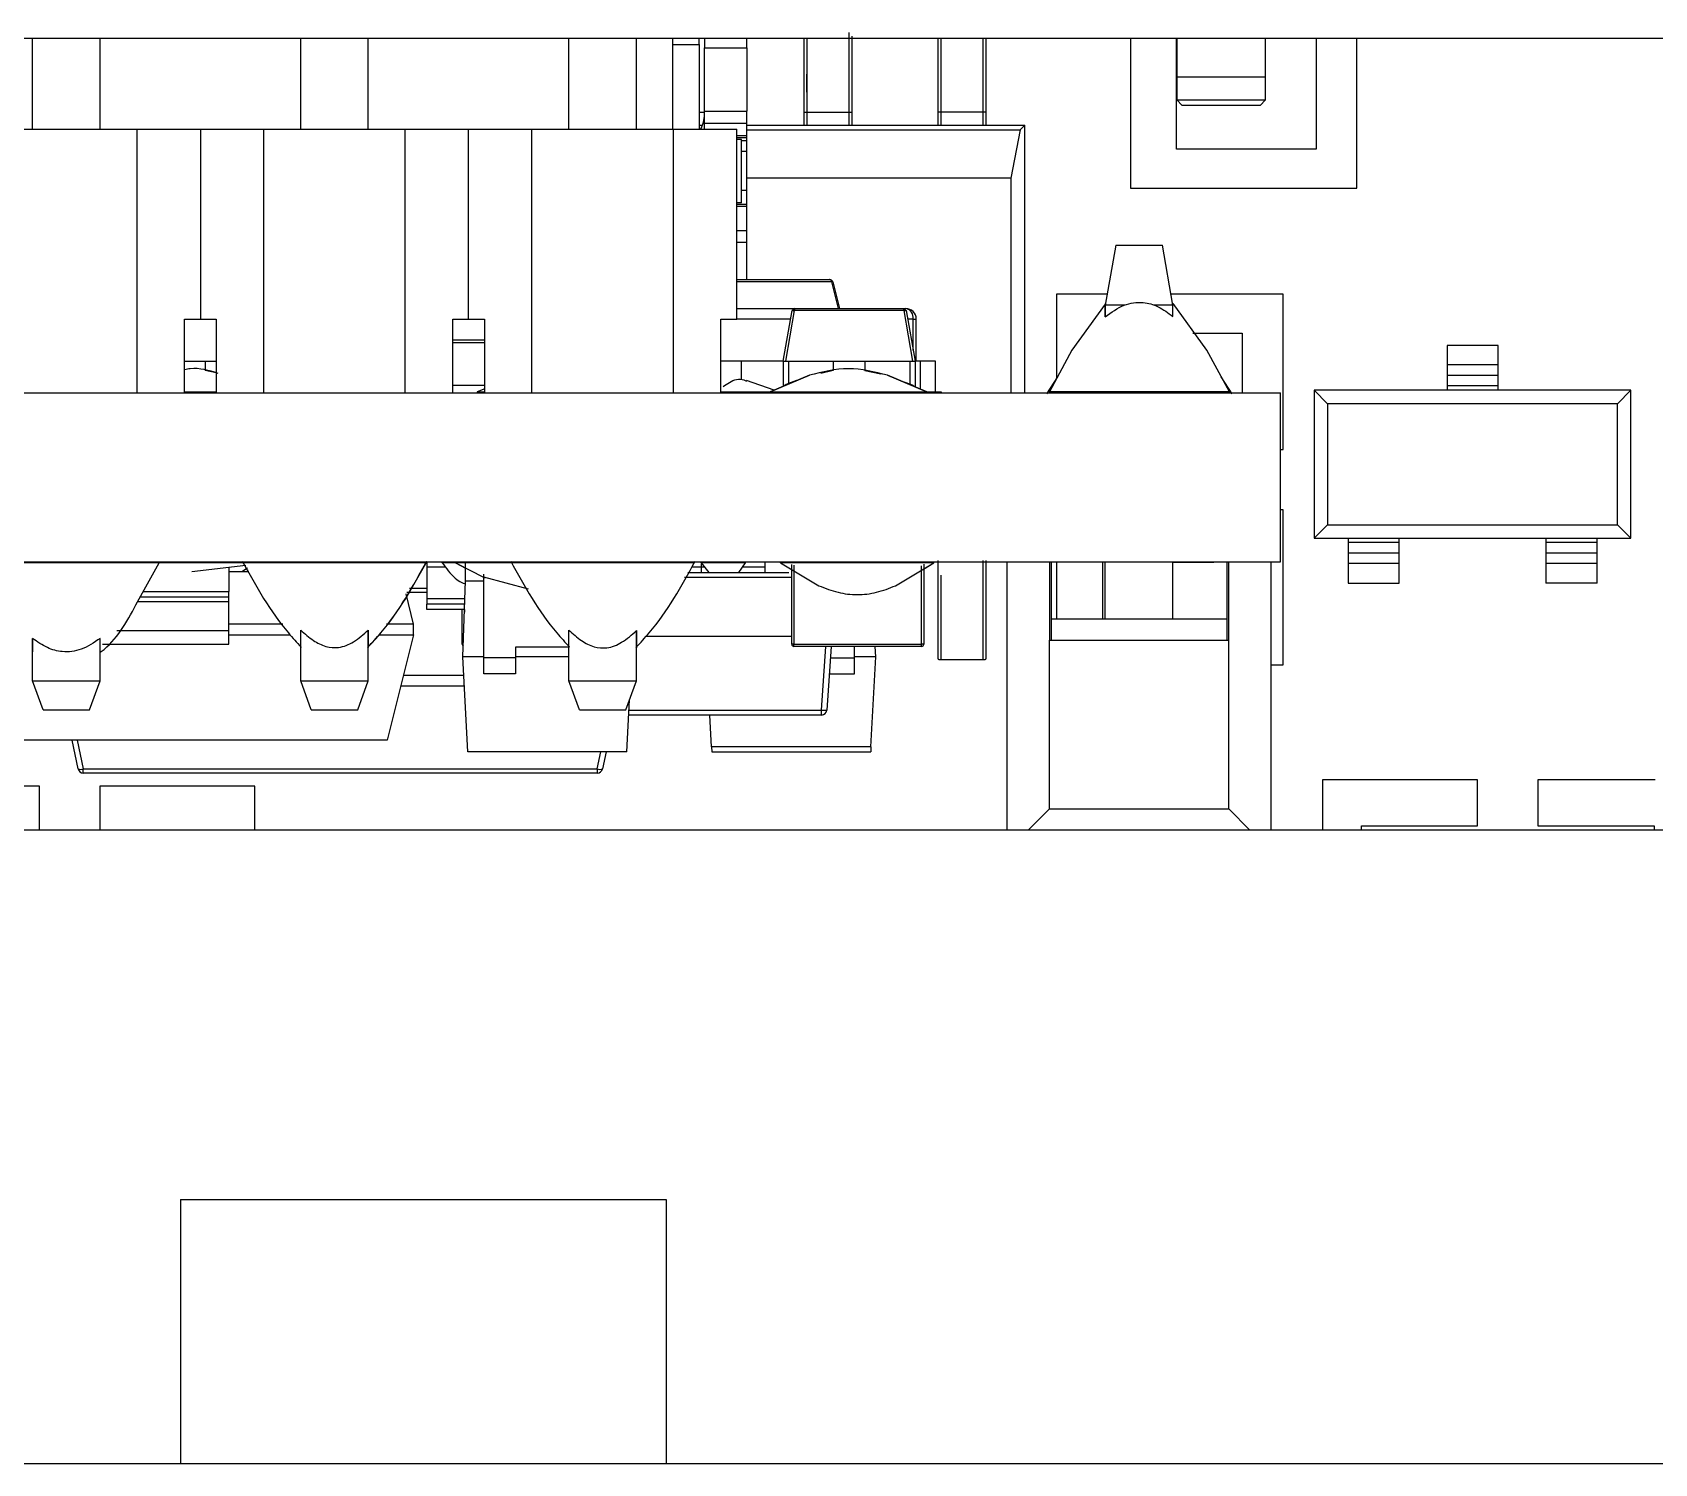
# Model space of a CAD drawing. Header units: millimetres. Extents: x 53 to 380, y 29 to 265.
# Drawn here: x 296.43 to 304.11, y 241.56 to 248.34 of the extents above; entities that cross this region are included whole.
import ezdxf

# ---------------------------------------------------------------- set-up
doc = ezdxf.new("R2010")
doc.units = ezdxf.units.MM

msp = doc.modelspace()

# ---------------------------------------------------------------- linework, layer by layer
at = {"color": 7, "linetype": 'Continuous', "lineweight": 25}
for p, q in [((262.2803, 248.3116), (334.2803, 248.3116)), ((296.4303, 247.8816), (296.4303, 248.3116)), ((296.7503, 247.8816), (296.7503, 248.3116)), ((297.7003, 247.8816), (297.7003, 248.3116)), ((298.0203, 247.8816), (298.0203, 248.3116)), ((298.9703, 247.8816), (298.9703, 248.3116)), ((299.2903, 247.8816), (299.2903, 248.3116)), ((299.4625, 247.8816), (299.4625, 248.3116)), ((299.4625, 248.2816), (299.5875, 248.2816)), ((299.5875, 248.2816), (299.5875, 248.3116)), ((299.5875, 248.2816), (299.5875, 247.8816)), ((299.6125, 248.3116), (299.6125, 248.2666)), ((299.6125, 248.2666), (299.8125, 248.2666)), ((299.6125, 247.9658), (299.6125, 248.2666)), ((299.8125, 248.2666), (299.8125, 248.3116)), ((299.8125, 248.2666), (299.8125, 247.9658)), ((301.6292, 248.3116), (301.6292, 247.6014)), ((301.848, 247.7861), (301.848, 248.3116)), ((301.8505, 248.1272), (301.8505, 248.3116)), ((302.267, 248.3116), (302.267, 248.1272)), ((302.5081, 248.3116), (302.5081, 247.7861)), ((302.702, 247.6014), (302.702, 248.3116)), ((302.2683, 248.1272), (301.8492, 248.1272)), ((301.8492, 248.1272), (301.8492, 248.0192)), ((302.2683, 248.0192), (302.2683, 248.1272)), ((299.6125, 247.9658), (299.8125, 247.9658)), ((299.6125, 247.9095), (299.6125, 247.9658)), ((299.8125, 247.9095), (299.8125, 247.9658)), ((300.0844, 247.9613), (300.0969, 247.9613)), ((300.0844, 247.8995), (300.0844, 247.9613)), ((300.0969, 247.9613), (300.2969, 247.9613)), ((300.0969, 247.9613), (300.0969, 247.8995)), ((300.2969, 247.8995), (300.2969, 247.9613)), ((300.2969, 247.9613), (300.3094, 247.9613)), ((300.3094, 247.9613), (300.3094, 247.8995)), ((300.7319, 247.9613), (300.7194, 247.9613)), ((300.7194, 247.8995), (300.7194, 247.9613)), ((300.9319, 247.9613), (300.7319, 247.9613)), ((300.7319, 247.9613), (300.7319, 247.8995)), ((300.9444, 247.9613), (300.9319, 247.9613)), ((300.9319, 247.8995), (300.9319, 247.9613)), ((300.9444, 247.9613), (300.9444, 247.8995)), ((301.8492, 248.0192), (302.2683, 248.0192)), ((301.8492, 248.0192), (301.8746, 247.9938)), ((302.2429, 247.9938), (301.8746, 247.9938)), ((302.2683, 248.0192), (302.2429, 247.9938)), ((296.2553, 247.8816), (296.9253, 247.8816)), ((296.9253, 246.6316), (296.9253, 247.8816)), ((296.9253, 247.8816), (297.2253, 247.8816)), ((297.2253, 247.8816), (297.2253, 246.9816)), ((297.2253, 247.8816), (297.5253, 247.8816)), ((297.5253, 246.6316), (297.5253, 247.8816)), ((297.5253, 247.8816), (298.1953, 247.8816)), ((298.1953, 246.6316), (298.1953, 247.8816)), ((298.1953, 247.8816), (298.4953, 247.8816)), ((298.4953, 246.9816), (298.4953, 247.8816)), ((298.4953, 247.8816), (298.7953, 247.8816)), ((298.7953, 246.6316), (298.7953, 247.8816)), ((298.7953, 247.8816), (299.4653, 247.8816)), ((299.4653, 246.6316), (299.4653, 247.8816)), ((299.4653, 247.8816), (299.7653, 247.8816)), ((299.5875, 247.8995), (299.6032, 247.8995)), ((299.6125, 247.9095), (299.8125, 247.9095)), ((299.6125, 247.8816), (299.6125, 247.9095)), ((299.7653, 246.9816), (299.7653, 247.8816)), ((299.8125, 247.8503), (299.8125, 247.9095)), ((299.8125, 247.8995), (300.0969, 247.8995)), ((300.0969, 247.8995), (300.2969, 247.8995)), ((300.2969, 247.8995), (300.7319, 247.8995)), ((300.7319, 247.8995), (300.9319, 247.8995)), ((300.9319, 247.8995), (301.1294, 247.8995)), ((301.1294, 247.8995), (301.1074, 247.8775)), ((301.1294, 246.6316), (301.1294, 247.8995)), ((299.7653, 247.8416), (299.8125, 247.8416)), ((299.7875, 247.8316), (299.7653, 247.8316)), ((299.7875, 247.5316), (299.7875, 247.8316)), ((299.7875, 247.8266), (299.8125, 247.8266)), ((299.8125, 247.8775), (301.1074, 247.8775)), ((299.8125, 247.8416), (299.8125, 247.8503)), ((299.8125, 247.8266), (299.8125, 247.8416)), ((299.8125, 247.7766), (299.8125, 247.8266)), ((301.1074, 247.8775), (301.0633, 247.6495)), ((299.8125, 247.5916), (299.8125, 247.7766)), ((302.5081, 247.7861), (301.848, 247.7861)), ((301.0633, 247.6495), (299.8125, 247.6495)), ((299.8125, 247.5266), (299.8125, 247.5916)), ((301.0633, 247.6495), (301.0633, 246.6316)), ((301.6292, 247.6014), (302.702, 247.6014)), ((299.7875, 247.5316), (299.7653, 247.5316)), ((299.7653, 247.5266), (299.8125, 247.5266)), ((299.8125, 247.5167), (299.8125, 247.5266)), ((299.8125, 247.4011), (299.8125, 247.5167)), ((299.8125, 247.346), (299.8125, 247.4011)), ((299.8125, 247.169), (299.8125, 247.346)), ((301.5603, 247.3316), (301.5103, 247.048)), ((301.5603, 247.3316), (301.7803, 247.3316)), ((301.8303, 247.048), (301.7803, 247.3316)), ((299.7653, 247.169), (300.205, 247.169)), ((300.2195, 247.1576), (300.251, 247.0316)), ((301.2796, 247.0989), (301.2796, 246.7008)), ((301.5193, 247.0989), (301.2796, 247.0989)), ((301.509, 247.0525), (301.3517, 246.8351)), ((301.5103, 246.992), (301.5103, 247.048)), ((301.6021, 247.048), (301.5103, 247.048)), ((301.8303, 247.048), (301.7408, 247.048)), ((302.3524, 247.0989), (301.8213, 247.0989)), ((301.8303, 246.9939), (301.8303, 247.048)), ((301.9911, 246.8351), (301.8321, 247.055)), ((302.3524, 246.3643), (302.3524, 247.0989)), ((297.1503, 246.9816), (297.2253, 246.9816)), ((297.1503, 246.6316), (297.1503, 246.9816)), ((297.2253, 246.9816), (297.3003, 246.9816)), ((297.3003, 246.9816), (297.3003, 246.6316)), ((298.4203, 246.9816), (298.4953, 246.9816)), ((298.4203, 246.6316), (298.4203, 246.9816)), ((298.4953, 246.9816), (298.5703, 246.9816)), ((298.5703, 246.9816), (298.5703, 246.6316)), ((299.6903, 246.9816), (299.7653, 246.9816)), ((299.6903, 246.6316), (299.6903, 246.9816)), ((299.7653, 247.0316), (300.0411, 247.0316)), ((299.9847, 246.7816), (300.027, 247.0218)), ((300.0375, 247.0218), (299.9952, 246.7816)), ((300.0411, 247.0316), (300.027, 247.0218)), ((300.027, 247.0218), (300.0375, 247.0218)), ((300.0411, 247.0316), (300.0375, 247.0218)), ((300.5572, 247.0218), (300.0375, 247.0218)), ((300.0411, 247.0316), (300.5533, 247.0316)), ((300.5533, 247.0316), (300.5649, 247.0316)), ((300.5533, 247.0316), (300.5673, 247.0218)), ((300.5533, 247.0316), (300.5572, 247.0218)), ((300.5995, 246.7816), (300.5572, 247.0218)), ((300.5572, 247.0218), (300.5673, 247.0218)), ((300.5673, 247.0218), (300.6097, 246.7816)), ((300.6149, 246.7816), (300.6149, 246.9816)), ((301.9251, 246.9143), (302.1585, 246.9143)), ((302.1585, 246.9143), (302.1585, 246.6316)), ((298.5703, 246.8816), (298.4203, 246.8816)), ((298.5703, 246.869), (298.4203, 246.869)), ((301.3517, 246.8351), (301.2452, 246.6367)), ((302.0977, 246.6367), (301.9911, 246.8351)), ((303.3705, 246.8572), (303.1288, 246.8572)), ((303.1288, 246.8572), (303.1288, 246.7649)), ((303.3705, 246.7649), (303.3705, 246.8572)), ((297.1503, 246.7816), (297.2472, 246.7816)), ((297.2472, 246.7816), (297.2472, 246.7382)), ((297.2472, 246.7816), (297.3003, 246.7816)), ((297.3003, 246.7276), (297.2472, 246.7382)), ((299.7871, 246.7816), (299.6903, 246.7816)), ((299.9847, 246.7816), (299.7871, 246.7816)), ((299.9847, 246.7816), (299.9847, 246.6642)), ((299.9847, 246.7816), (300.0097, 246.7816)), ((300.0097, 246.7816), (300.2222, 246.7816)), ((300.2222, 246.7379), (300.1624, 246.7245)), ((300.2222, 246.7816), (300.2222, 246.7379)), ((300.2222, 246.7816), (300.3722, 246.7816)), ((300.3722, 246.7816), (300.3722, 246.7371)), ((300.3722, 246.7816), (300.5847, 246.7816)), ((300.4476, 246.7208), (300.3722, 246.7371)), ((300.5847, 246.7816), (300.6097, 246.7816)), ((300.6357, 246.7816), (300.6097, 246.7816)), ((300.6097, 246.7816), (300.6097, 246.6614)), ((300.7064, 246.7816), (300.6357, 246.7816)), ((300.7064, 246.6365), (300.7064, 246.7816)), ((303.3705, 246.7649), (303.1288, 246.7649)), ((303.1288, 246.7649), (303.1288, 246.7149)), ((303.3705, 246.7149), (303.3705, 246.7649)), ((298.4203, 246.669), (298.5703, 246.669)), ((298.5716, 246.6519), (298.5351, 246.6367)), ((299.9427, 246.6449), (299.8116, 246.6909)), ((299.9235, 246.6366), (300.1087, 246.7155)), ((300.1087, 246.7155), (299.9235, 246.6367)), ((300.0477, 246.6903), (300.0097, 246.676)), ((300.6645, 246.6367), (300.4793, 246.7155)), ((300.4793, 246.7155), (300.6645, 246.6366)), ((300.5847, 246.6733), (300.5401, 246.6896)), ((301.2837, 246.7085), (301.2317, 246.6279)), ((302.1112, 246.6279), (302.0592, 246.7085)), ((303.3705, 246.7149), (303.1288, 246.7149)), ((303.1288, 246.7149), (303.1288, 246.6649)), ((303.1288, 246.6649), (303.1288, 246.6444)), ((303.3705, 246.6649), (303.1288, 246.6649)), ((303.3705, 246.6649), (303.3705, 246.7149)), ((303.3705, 246.6444), (303.3705, 246.6649)), ((293.4347, 246.6316), (302.3403, 246.6316)), ((296.2553, 246.6316), (296.9253, 246.6316)), ((296.9253, 246.6316), (297.1503, 246.6316)), ((297.3003, 246.6316), (297.5253, 246.6316)), ((297.5253, 246.6316), (298.1953, 246.6316)), ((298.1953, 246.6316), (298.4203, 246.6316)), ((298.5351, 246.6365), (298.5703, 246.6365)), ((298.5351, 246.6365), (298.5351, 246.6316)), ((298.5703, 246.6316), (298.7953, 246.6316)), ((298.7953, 246.6316), (299.4653, 246.6316)), ((299.4653, 246.6316), (299.6903, 246.6316)), ((299.7836, 246.6365), (299.7836, 246.6316)), ((299.9235, 246.6365), (299.9235, 246.6316)), ((300.6645, 246.6366), (300.7329, 246.6365)), ((300.6645, 246.6365), (300.6645, 246.6316)), ((300.7329, 246.6365), (300.7329, 246.6316)), ((301.2452, 246.6365), (301.2452, 246.6316)), ((302.0977, 246.6365), (302.0977, 246.6316)), ((302.3403, 245.8316), (302.3403, 246.6316)), ((302.5631, 246.5809), (302.4996, 246.6444)), ((302.4996, 246.6444), (302.4996, 245.9444)), ((303.1288, 246.6444), (302.4996, 246.6444)), ((303.9361, 246.5809), (302.5631, 246.5809)), ((302.5631, 246.5809), (302.5631, 246.0079)), ((303.3705, 246.6444), (303.1288, 246.6444)), ((303.9996, 246.6444), (303.3705, 246.6444)), ((303.9361, 246.5809), (303.9996, 246.6444)), ((303.9361, 246.0079), (303.9361, 246.5809)), ((303.9996, 245.9444), (303.9996, 246.6444)), ((302.3403, 246.3643), (302.3524, 246.3643)), ((302.3524, 246.0788), (302.3403, 246.0788)), ((302.3524, 245.3441), (302.3524, 246.0788)), ((302.5631, 246.0079), (302.4996, 245.9444)), ((302.5631, 246.0079), (303.9361, 246.0079)), ((303.9361, 246.0079), (303.9996, 245.9444)), ((302.4996, 245.9444), (302.6606, 245.9444)), ((302.6606, 245.9444), (302.9024, 245.9444)), ((302.6606, 245.9444), (302.6606, 245.9238)), ((302.9024, 245.9238), (302.6606, 245.9238)), ((302.6606, 245.9238), (302.6606, 245.8738)), ((302.9024, 245.9444), (303.5969, 245.9444)), ((302.9024, 245.9238), (302.9024, 245.9444)), ((302.9024, 245.8738), (302.9024, 245.9238)), ((303.5969, 245.9444), (303.8386, 245.9444)), ((303.5969, 245.9444), (303.5969, 245.9238)), ((303.8386, 245.9238), (303.5969, 245.9238)), ((303.5969, 245.9238), (303.5969, 245.8738)), ((303.8386, 245.9444), (303.9996, 245.9444)), ((303.8386, 245.9238), (303.8386, 245.9444)), ((303.8386, 245.8738), (303.8386, 245.9238)), ((293.4347, 245.8316), (302.3403, 245.8316)), ((296.9199, 245.6281), (297.0298, 245.8265)), ((297.0298, 245.8267), (297.0298, 245.8316)), ((297.43, 245.8267), (297.0298, 245.8266)), ((297.1838, 245.7869), (297.4407, 245.8164)), ((297.3597, 245.8071), (297.3597, 245.6921)), ((298.2972, 245.8316), (298.2972, 245.8066)), ((298.2972, 245.8066), (298.2972, 245.6566)), ((298.3701, 245.8267), (298.3701, 245.8316)), ((298.4356, 245.8266), (298.3701, 245.8267)), ((298.4332, 245.8267), (298.4332, 245.8316)), ((298.6989, 245.8266), (298.4332, 245.8267)), ((298.4332, 245.8266), (298.5664, 245.7597)), ((298.4332, 245.8266), (298.4805, 245.8013)), ((298.4332, 245.8265), (298.4705, 245.8078)), ((298.4805, 245.7416), (298.4805, 245.8316)), ((299.5972, 245.8066), (299.5499, 245.8066)), ((299.5972, 245.8267), (299.5972, 245.8316)), ((299.5972, 245.8266), (299.6327, 245.7816)), ((299.5972, 245.823), (299.5972, 245.8066)), ((299.5972, 245.8066), (299.5972, 245.7816)), ((299.7747, 245.7816), (299.8062, 245.8266)), ((299.8062, 245.8267), (299.8062, 245.8316)), ((299.8972, 245.8316), (299.8972, 245.8066)), ((299.8972, 245.8066), (299.8972, 245.7816)), ((299.9724, 245.8267), (299.9724, 245.8316)), ((299.9724, 245.8265), (300.154, 245.7189)), ((300.0253, 245.4416), (300.0253, 245.8191)), ((300.5172, 245.7189), (300.6989, 245.8265)), ((300.6485, 245.7967), (300.6989, 245.8265)), ((300.6503, 245.8216), (300.6503, 245.4416)), ((300.6989, 245.8267), (300.6989, 245.8316)), ((301.0453, 244.5616), (301.0453, 245.8316)), ((301.2453, 245.8316), (301.2453, 245.4616)), ((301.2553, 245.4616), (301.2553, 245.8316)), ((301.2796, 245.8316), (301.2796, 245.5616)), ((301.4984, 245.5616), (301.4984, 245.8316)), ((301.5103, 245.5616), (301.5103, 245.8316)), ((301.8303, 245.5616), (301.8303, 245.8316)), ((301.8303, 245.8298), (302.0242, 245.8298)), ((302.0242, 245.8298), (302.0242, 245.8316)), ((302.0853, 245.8316), (302.0853, 245.4616)), ((302.0953, 245.4616), (302.0953, 245.8316)), ((302.2953, 244.5616), (302.2953, 245.8316)), ((302.9024, 245.8738), (302.6606, 245.8738)), ((302.6606, 245.8738), (302.6606, 245.8238)), ((302.9024, 245.8238), (302.6606, 245.8238)), ((302.6606, 245.8238), (302.6606, 245.7315)), ((302.9024, 245.8238), (302.9024, 245.8738)), ((302.9024, 245.7315), (302.9024, 245.8238)), ((303.8386, 245.8738), (303.5969, 245.8738)), ((303.5969, 245.8738), (303.5969, 245.8238)), ((303.8386, 245.8238), (303.5969, 245.8238)), ((303.5969, 245.8238), (303.5969, 245.7315)), ((303.8386, 245.8238), (303.8386, 245.8738)), ((303.8386, 245.7315), (303.8386, 245.8238)), ((297.3597, 245.7869), (297.4544, 245.7869)), ((297.4206, 245.7869), (297.4484, 245.8036)), ((298.4679, 245.3816), (298.4805, 245.7416)), ((298.4805, 245.7416), (298.5679, 245.7416)), ((298.5679, 245.7561), (298.5679, 245.773)), ((298.5679, 245.7587), (298.5679, 245.7627)), ((298.7784, 245.7028), (298.5679, 245.7587)), ((298.5679, 245.3771), (298.5679, 245.7561)), ((299.5339, 245.7816), (300.011, 245.7816)), ((302.6606, 245.7315), (302.9024, 245.7315)), ((303.8386, 245.7315), (303.5969, 245.7315)), ((296.9554, 245.6921), (297.3597, 245.6921)), ((297.3597, 245.6669), (297.3597, 245.6921)), ((297.3597, 245.6438), (297.3597, 245.6669)), ((298.2347, 245.5369), (298.1989, 245.6802)), ((298.2158, 245.7066), (298.2972, 245.7066)), ((298.2972, 245.6566), (298.2972, 245.6316)), ((297.3597, 245.5063), (297.3597, 245.6438)), ((298.4766, 245.6316), (298.2972, 245.6316)), ((298.2972, 245.6066), (298.2972, 245.6316)), ((298.4757, 245.6066), (298.2972, 245.6066)), ((298.4653, 245.4416), (298.4653, 245.6066)), ((297.6149, 245.5369), (297.3597, 245.5369)), ((297.3597, 245.4419), (297.3597, 245.5063)), ((297.7003, 245.269), (297.7003, 245.5088)), ((298.0203, 245.269), (298.0203, 245.5088)), ((298.2347, 245.5369), (298.1068, 245.5369)), ((298.2347, 245.4869), (298.2347, 245.5369)), ((298.9703, 245.269), (298.9703, 245.5084)), ((299.2903, 245.269), (299.2903, 245.5062)), ((301.2553, 245.5616), (302.0853, 245.5616)), ((296.4303, 245.269), (296.4303, 245.4693)), ((296.7503, 245.269), (296.7503, 245.4693)), ((296.7619, 245.4419), (297.3597, 245.4419)), ((297.3597, 245.4869), (297.6503, 245.4869)), ((298.0715, 245.4869), (298.2347, 245.4869)), ((298.2347, 245.4869), (298.1097, 244.9869)), ((298.9703, 245.4271), (298.7179, 245.4271)), ((298.7179, 245.4271), (298.7179, 245.3771)), ((300.0253, 245.4778), (299.3333, 245.4778)), ((300.0353, 245.4416), (300.0253, 245.4416)), ((300.0353, 245.4416), (300.6403, 245.4416)), ((300.0353, 245.4316), (300.0353, 245.4416)), ((300.6403, 245.4316), (300.0353, 245.4316)), ((300.2121, 245.4316), (300.191, 245.1299)), ((300.3229, 245.3771), (300.3229, 245.4316)), ((300.4229, 245.3816), (300.4211, 245.4316)), ((300.6503, 245.4416), (300.6403, 245.4416)), ((300.6403, 245.4316), (300.6403, 245.4416)), ((301.2453, 245.4616), (301.2553, 245.4616)), ((301.2453, 244.6616), (301.2453, 245.4616)), ((301.2553, 245.4616), (302.0853, 245.4616)), ((302.0853, 245.4616), (302.0953, 245.4616)), ((302.0953, 244.6616), (302.0953, 245.4616)), ((298.4915, 244.9316), (298.4679, 245.3816)), ((298.5679, 245.3816), (298.4679, 245.3816)), ((298.7179, 245.3771), (298.5679, 245.3771)), ((298.5679, 245.3016), (298.5679, 245.3771)), ((298.9703, 245.3816), (298.7179, 245.3816)), ((298.7179, 245.3771), (298.7179, 245.3016)), ((300.4229, 245.3816), (300.3229, 245.3816)), ((300.3229, 245.3016), (300.3229, 245.3771)), ((300.4006, 244.9566), (300.4229, 245.3816)), ((300.7319, 245.3695), (300.9319, 245.3695)), ((300.7319, 245.3695), (300.7319, 245.3673)), ((296.4803, 245.1316), (296.4303, 245.269)), ((296.4303, 245.269), (296.7503, 245.269)), ((296.7003, 245.1316), (296.7503, 245.269)), ((297.7003, 245.269), (298.0203, 245.269)), ((297.7503, 245.1316), (297.7003, 245.269)), ((297.9703, 245.1316), (298.0203, 245.269)), ((298.4725, 245.2941), (298.1865, 245.2941)), ((298.7179, 245.3016), (298.5679, 245.3016)), ((298.9703, 245.269), (299.2903, 245.269)), ((299.0203, 245.1316), (298.9703, 245.269)), ((299.2403, 245.1316), (299.2903, 245.269)), ((300.203, 245.3016), (300.3229, 245.3016)), ((302.2953, 245.3441), (302.3524, 245.3441)), ((298.174, 245.2441), (298.4751, 245.2441)), ((296.4803, 245.1316), (296.7003, 245.1316)), ((297.7503, 245.1316), (297.9703, 245.1316)), ((299.0203, 245.1316), (299.2403, 245.1316)), ((299.2443, 244.9316), (299.2572, 245.178)), ((300.166, 245.1066), (300.166, 245.1299)), ((300.166, 245.1066), (299.2535, 245.1066)), ((299.6452, 244.9566), (299.6373, 245.1066)), ((298.1097, 244.9869), (295.1097, 244.9869)), ((296.646, 244.8514), (296.6172, 244.9869)), ((299.2443, 244.9316), (298.4915, 244.9316)), ((299.1461, 244.9316), (299.129, 244.8514)), ((300.4006, 244.9566), (299.6452, 244.9566)), ((299.6452, 244.9566), (299.6465, 244.9316)), ((299.6465, 244.9316), (300.3993, 244.9316)), ((300.4006, 244.9566), (300.3993, 244.9316)), ((296.6704, 244.8514), (299.1046, 244.8514)), ((296.6704, 244.8316), (296.6704, 244.8514)), ((299.1046, 244.8316), (296.6704, 244.8316)), ((299.1046, 244.8514), (299.1046, 244.8316)), ((296.4629, 244.7702), (295.7282, 244.7702)), ((296.4629, 244.5616), (296.4629, 244.7702)), ((296.7484, 244.7702), (296.7484, 244.5616)), ((297.483, 244.7702), (296.7484, 244.7702)), ((297.483, 244.5616), (297.483, 244.7702)), ((302.5386, 244.8002), (302.5386, 244.5616)), ((303.2732, 244.8002), (302.5386, 244.8002)), ((303.2732, 244.5814), (303.2732, 244.8002)), ((304.1136, 244.8002), (303.5587, 244.8002)), ((303.5587, 244.8002), (303.5587, 244.5814)), ((301.1453, 244.5616), (301.2453, 244.6616)), ((301.2453, 244.6616), (302.0953, 244.6616)), ((302.0953, 244.6616), (302.1953, 244.5616)), ((302.7232, 244.5814), (303.2732, 244.5814)), ((302.7232, 244.5616), (302.7232, 244.5814)), ((303.5587, 244.5814), (304.1087, 244.5814)), ((304.1087, 244.5814), (304.1087, 244.5616)), ((306.9803, 244.5616), (289.5803, 244.5616)), ((297.1303, 242.8116), (297.1303, 241.5616)), ((297.1303, 242.8116), (299.4303, 242.8116)), ((299.4303, 242.8116), (299.4303, 241.5616)), ((285.5303, 241.5616), (311.0303, 241.5616))]:
    msp.add_line(p, q, dxfattribs=at)
at = {"color": 8, "linetype": 'Continuous', "lineweight": 25}
for p, q in [((299.5875, 247.9613), (299.6125, 247.9613)), ((299.7653, 247.8503), (299.8125, 247.8503)), ((299.7875, 247.7766), (299.8125, 247.7766)), ((299.7875, 247.5916), (299.8125, 247.5916)), ((299.7653, 247.5167), (299.8125, 247.5167)), ((299.7653, 247.4011), (299.8125, 247.4011)), ((299.7653, 247.346), (299.8125, 247.346)), ((300.2152, 247.1576), (299.7653, 247.1576)), ((300.2467, 247.0316), (300.2152, 247.1576)), ((300.02, 246.9816), (299.7653, 246.9816)), ((300.6003, 246.9816), (300.5744, 246.9816)), ((300.6003, 246.8349), (300.6003, 246.9816)), ((300.6003, 246.9816), (300.6149, 246.9816)), ((299.7871, 246.6942), (299.7871, 246.7816)), ((300.0097, 246.7816), (300.0097, 246.676)), ((300.5847, 246.7816), (300.5847, 246.6733)), ((300.6357, 246.6489), (300.6357, 246.7816)), ((298.3873, 245.8066), (298.2972, 245.8066)), ((299.6101, 245.8066), (299.5972, 245.8066)), ((299.8972, 245.8066), (299.7933, 245.8066)), ((300.0353, 245.8166), (300.0353, 245.4416)), ((300.6403, 245.4416), (300.6403, 245.8137)), ((297.4497, 245.7869), (297.4497, 245.7943)), ((298.5737, 245.7561), (298.5679, 245.7561)), ((300.0253, 245.7583), (299.5179, 245.7583)), ((296.9414, 245.6669), (297.3597, 245.6669)), ((298.2972, 245.6868), (298.2031, 245.6868)), ((298.4775, 245.6566), (298.2972, 245.6566)), ((296.9286, 245.6438), (297.3597, 245.6438)), ((298.4753, 245.6066), (298.4753, 245.5943)), ((296.8291, 245.5063), (297.3597, 245.5063)), ((298.47, 245.4416), (298.4653, 245.4416)), ((300.166, 245.1299), (300.1871, 245.4316)), ((300.2083, 245.3771), (300.3229, 245.3771)), ((300.9319, 245.3673), (300.9319, 245.3695)), ((299.2547, 245.1299), (300.166, 245.1299)), ((296.6416, 244.9869), (296.6704, 244.8514)), ((299.1046, 244.8514), (299.1216, 244.9316))]:
    msp.add_line(p, q, dxfattribs=at)
at = {"color": 7, "linetype": 'Continuous', "lineweight": 25}
for centre, radius, start, end in [((299.4625, 247.9516), 0.15, 331.07916, 0), ((300.2031, 247.157), 0.0121, 2.92983, 81.39972), ((300.205, 247.154), 0.015, 14.03624, 90), ((300.2174, 247.151), 0.00694, 72.12128, 107.87872), ((300.5649, 246.9816), 0.05, 0, 90), ((300.5561, 246.9879), 0.0446, 351.9504, 78.57947), ((298.4753, 245.4416), 0.01, 180, 235.79143), ((300.0353, 245.4416), 0.01, 180, 270), ((300.6403, 245.4416), 0.01, 270, 0), ((300.1785, 245.2199), 0.0909, 262.11829, 277.88171), ((300.166, 245.1316), 0.025, 270, 356), ((296.6582, 244.8823), 0.0333, 248.43526, 291.56474), ((296.6704, 244.8566), 0.025, 192, 270), ((299.1168, 244.8823), 0.0333, 248.43518, 291.56482), ((299.1046, 244.8566), 0.025, 270, 348)]:
    msp.add_arc(centre, radius, start, end, dxfattribs=at)
for points, knots in [([(300.0844, 247.9613), (300.0844, 247.9968), (300.0844, 248.05), (300.0844, 248.0948), (300.0844, 248.123), (300.0844, 248.1496), (300.0844, 248.1703), (300.0844, 248.2199), (300.0844, 248.2827), (300.0844, 248.3116)], [0, 0, 0, 0, 0.14663, 0.219508, 0.293497, 0.589776, 0.737932, 0.879081, 1, 1, 1, 1]), ([(300.0969, 248.3116), (300.0969, 248.2923), (300.0969, 248.2622), (300.0969, 248.2283), (300.0969, 248.2137), (300.0969, 248.1967), (300.0969, 248.1774), (300.0969, 248.1511), (300.0969, 248.1284), (300.0969, 248.1045), (300.0969, 248.0854), (300.0969, 248.0597), (300.0969, 248.0179), (300.0969, 247.9847), (300.0969, 247.9613)], [0, 0, 0, 0, 0.086748, 0.135393, 0.15115, 0.16632, 0.266797, 0.502224, 0.699209, 0.762284, 0.811399, 0.853935, 0.89746, 1, 1, 1, 1]), ([(300.2969, 247.9613), (300.2969, 247.9847), (300.2969, 248.0179), (300.2969, 248.0597), (300.2969, 248.0855), (300.2969, 248.1278), (300.2969, 248.1463), (300.2969, 248.1775), (300.2969, 248.1967), (300.2969, 248.2137), (300.2969, 248.2282), (300.2969, 248.2641), (300.2969, 248.3031), (300.2969, 248.3318), (300.2969, 248.3391)], [0, 0, 0, 0, 0.098551, 0.140383, 0.181264, 0.228468, 0.477991, 0.70426, 0.800828, 0.815408, 0.830551, 0.877305, 0.968714, 1, 1, 1, 1]), ([(300.3094, 248.3218), (300.3094, 248.289), (300.3094, 248.2223), (300.3094, 248.1702), (300.3094, 248.1497), (300.3094, 248.123), (300.3094, 248.0948), (300.3094, 248.05), (300.3094, 247.9968), (300.3094, 247.9613)], [0, 0, 0, 0, 0.134176, 0.273196, 0.419117, 0.710929, 0.783802, 0.855581, 1, 1, 1, 1]), ([(300.7194, 247.9613), (300.7194, 247.9968), (300.7194, 248.0499), (300.7194, 248.0948), (300.7194, 248.123), (300.7194, 248.1496), (300.7194, 248.1703), (300.7194, 248.2199), (300.7194, 248.2827), (300.7194, 248.3116)], [0, 0, 0, 0, 0.146618, 0.219469, 0.293509, 0.589792, 0.737934, 0.879081, 1, 1, 1, 1]), ([(300.7319, 248.3116), (300.7319, 248.2923), (300.7319, 248.2622), (300.7319, 248.2283), (300.7319, 248.2137), (300.7319, 248.1967), (300.7319, 248.1774), (300.7319, 248.1511), (300.7319, 248.1284), (300.7319, 248.1045), (300.7319, 248.0854), (300.7319, 248.0597), (300.7319, 248.0179), (300.7319, 247.9847), (300.7319, 247.9613)], [0, 0, 0, 0, 0.086745, 0.135391, 0.15115, 0.16632, 0.266797, 0.502224, 0.699209, 0.762284, 0.811399, 0.853935, 0.89746, 1, 1, 1, 1]), ([(300.9319, 247.9613), (300.9319, 247.9847), (300.9319, 248.0179), (300.9319, 248.0597), (300.9319, 248.0855), (300.9319, 248.1278), (300.9319, 248.1463), (300.9319, 248.1775), (300.9319, 248.1967), (300.9319, 248.2137), (300.9319, 248.2283), (300.9319, 248.2622), (300.9319, 248.2923), (300.9319, 248.3116)], [0, 0, 0, 0, 0.102585, 0.146129, 0.188684, 0.23782, 0.497556, 0.733086, 0.833607, 0.848784, 0.86455, 0.913217, 1, 1, 1, 1]), ([(300.9444, 248.3116), (300.9444, 248.2827), (300.9444, 248.2199), (300.9444, 248.1703), (300.9444, 248.1496), (300.9444, 248.123), (300.9444, 248.0948), (300.9444, 248.0499), (300.9444, 247.9968), (300.9444, 247.9613)], [0, 0, 0, 0, 0.120919, 0.262066, 0.410208, 0.706491, 0.780531, 0.853382, 1, 1, 1, 1]), ([(300.0969, 248.0559), (300.0969, 248.0628), (300.0969, 248.0728), (300.0969, 248.0973), (300.0969, 248.1176), (300.0969, 248.1356), (300.0969, 248.1418)], [0, 0, 0, 0, 0.4804014, 0.6966365, 0.89676, 1, 1, 1, 1]), ([(301.5103, 246.992), (301.5388, 247.0132), (301.5917, 247.0527), (301.6845, 247.0668), (301.7654, 247.0423), (301.8077, 247.0108), (301.8303, 246.9939)], [0, 0, 0, 0, 0.298009, 0.554379, 0.761801, 1, 1, 1, 1]), ([(301.5103, 247.0515), (301.5103, 247.0526), (301.5103, 247.0576), (301.5103, 247.0357), (301.5103, 247.0072), (301.5103, 246.992)], [0, 0, 0, 0, 0.11013, 0.527819, 1, 1, 1, 1]), ([(301.8303, 246.9939), (301.8303, 247.0145), (301.8303, 247.0494), (301.8303, 247.0525), (301.8303, 247.0537)], [0, 0, 0, 0, 0.591455, 1, 1, 1, 1]), ([(297.3091, 246.7245), (297.265, 246.7378), (297.2121, 246.7538), (297.1592, 246.7436), (297.1503, 246.7419)], [0, 0, 0, 0, 0.832823, 1, 1, 1, 1]), ([(300.4793, 246.7155), (300.4175, 246.7309), (300.294, 246.7617), (300.1705, 246.7309), (300.1087, 246.7155)], [0, 0, 0, 0, 0.5, 1, 1, 1, 1]), ([(299.6999, 246.6616), (299.7098, 246.6687), (299.74, 246.6901), (299.7814, 246.704), (299.8067, 246.6892), (299.8107, 246.6869)], [0, 0, 0, 0, 0.291703, 0.887862, 1, 1, 1, 1]), ([(300.0097, 246.676), (300.0062, 246.6745), (299.9991, 246.6714), (299.9909, 246.6676), (299.9857, 246.665), (299.985, 246.6645), (299.9847, 246.6642)], [0, 0, 0, 0, 0.279716, 0.559209, 0.779191, 1, 1, 1, 1]), ([(300.6097, 246.6614), (300.6092, 246.6618), (300.6081, 246.6625), (300.6011, 246.6659), (300.593, 246.6696), (300.5875, 246.6721), (300.5847, 246.6733)], [0, 0, 0, 0, 0.278967, 0.558696, 0.779166, 1, 1, 1, 1]), ([(297.1503, 246.6366), (297.1741, 246.6366), (297.2241, 246.6367), (297.2741, 246.6366), (297.3003, 246.6366)], [0, 0, 0, 0, 0.475625, 1, 1, 1, 1]), ([(299.6903, 246.6366), (299.7036, 246.6366), (299.7347, 246.6366), (299.7658, 246.6365), (299.7836, 246.6365)], [0, 0, 0, 0, 0.427021, 1, 1, 1, 1]), ([(299.7836, 246.6365), (299.8291, 246.6366), (299.8757, 246.6367), (299.9223, 246.6366), (299.9235, 246.6366)], [0, 0, 0, 0, 0.975752, 1, 1, 1, 1]), ([(299.9235, 246.6365), (300.0618, 246.6366), (300.3088, 246.6367), (300.5558, 246.6366), (300.6645, 246.6365)], [0, 0, 0, 0, 0.56, 1, 1, 1, 1]), ([(302.0977, 246.6365), (301.9386, 246.6366), (301.6544, 246.6367), (301.3702, 246.6366), (301.2452, 246.6365)], [0, 0, 0, 0, 0.56, 1, 1, 1, 1]), ([(297.0298, 245.8267), (296.8657, 245.8266), (296.5727, 245.8265), (296.2797, 245.8266), (296.1508, 245.8267)], [0, 0, 0, 0, 0.56, 1, 1, 1, 1]), ([(297.4234, 245.8353), (297.489, 245.7163), (297.5692, 245.5709), (297.6818, 245.4501), (297.7024, 245.428)], [0, 0, 0, 0, 0.817598, 1, 1, 1, 1]), ([(298.2921, 245.8265), (298.2856, 245.8265), (298.2726, 245.8265), (298.1728, 245.8265), (298.03, 245.8265), (297.8603, 245.8265), (297.6906, 245.8265), (297.5479, 245.8265), (297.448, 245.8265), (297.435, 245.8265), (297.4285, 245.8265)], [0, 0, 0, 0, 0.125, 0.25, 0.375, 0.5, 0.625, 0.75, 0.875, 1, 1, 1, 1]), ([(298.0183, 245.428), (298.0388, 245.4501), (298.1514, 245.5709), (298.2316, 245.7163), (298.2973, 245.8353)], [0, 0, 0, 0, 0.182402, 1, 1, 1, 1]), ([(298.0183, 245.4269), (298.0392, 245.4493), (298.1522, 245.5704), (298.2327, 245.7164), (298.2984, 245.8353)], [0, 0, 0, 0, 0.185019, 1, 1, 1, 1]), ([(298.3701, 245.8266), (298.389, 245.8013), (298.4155, 245.7661), (298.4549, 245.7361), (298.471, 245.731), (298.4753, 245.7297)], [0, 0, 0, 0, 0.651658, 0.907917, 1, 1, 1, 1]), ([(298.6945, 245.8353), (298.7601, 245.7163), (298.8401, 245.5713), (298.9523, 245.4509), (298.9724, 245.4292)], [0, 0, 0, 0, 0.820222, 1, 1, 1, 1]), ([(299.5632, 245.8265), (299.5567, 245.8265), (299.5437, 245.8265), (299.4439, 245.8265), (299.3012, 245.8265), (299.1314, 245.8265), (298.9617, 245.8265), (298.819, 245.8265), (298.7191, 245.8265), (298.7061, 245.8265), (298.6997, 245.8265)], [0, 0, 0, 0, 0.1249999, 0.2500001, 0.375, 0.5, 0.625, 0.7499999, 0.8750001, 1, 1, 1, 1]), ([(299.2883, 245.4269), (299.3092, 245.4493), (299.4222, 245.5704), (299.5027, 245.7164), (299.5684, 245.8353)], [0, 0, 0, 0, 0.185019, 1, 1, 1, 1]), ([(299.8062, 245.8267), (299.7672, 245.8266), (299.6975, 245.8265), (299.6278, 245.8266), (299.5972, 245.8267)], [0, 0, 0, 0, 0.56, 1, 1, 1, 1]), ([(300.6989, 245.8267), (300.5633, 245.8266), (300.3211, 245.8265), (300.0789, 245.8266), (299.9724, 245.8267)], [0, 0, 0, 0, 0.56, 1, 1, 1, 1]), ([(300.7194, 245.3712), (300.7194, 245.4444), (300.7194, 245.5524), (300.7194, 245.6298), (300.7194, 245.6488), (300.7194, 245.6761), (300.7194, 245.7042), (300.7194, 245.7491), (300.7194, 245.8022), (300.7194, 245.8377)], [0, 0, 0, 0, 0.251939, 0.37205, 0.498111, 0.750235, 0.81324, 0.875235, 1, 1, 1, 1]), ([(300.9319, 245.3695), (300.9319, 245.407), (300.9319, 245.466), (300.9319, 245.5349), (300.9319, 245.5708), (300.9319, 245.5853), (300.9319, 245.6023), (300.9319, 245.6217), (300.9319, 245.6479), (300.9319, 245.6706), (300.9319, 245.6945), (300.9319, 245.7136), (300.9319, 245.7393), (300.9319, 245.7811), (300.9319, 245.8144), (300.9319, 245.8377)], [0, 0, 0, 0, 0.142157, 0.223071, 0.264455, 0.277862, 0.290766, 0.376244, 0.576528, 0.744109, 0.797768, 0.83955, 0.875739, 0.912764, 1, 1, 1, 1]), ([(300.9444, 245.8377), (300.9444, 245.8022), (300.9444, 245.7491), (300.9444, 245.7042), (300.9444, 245.6761), (300.9444, 245.6488), (300.9444, 245.6298), (300.9444, 245.5524), (300.9444, 245.4444), (300.9444, 245.3712)], [0, 0, 0, 0, 0.124765, 0.18676, 0.249765, 0.501889, 0.62795, 0.748061, 1, 1, 1, 1]), ([(300.7319, 245.7694), (300.7319, 245.7689), (300.7319, 245.7587), (300.7319, 245.7394), (300.7319, 245.7135), (300.7319, 245.6712), (300.7319, 245.6527), (300.7319, 245.6215), (300.7319, 245.6023), (300.7319, 245.5853), (300.7319, 245.5708), (300.7319, 245.5349), (300.7319, 245.466), (300.7319, 245.407), (300.7319, 245.3695)], [0, 0, 0, 0, 0.0017043, 0.0422159, 0.0818115, 0.1275275, 0.3691898, 0.5883316, 0.6818578, 0.6959771, 0.7106457, 0.7559262, 0.8444589, 1, 1, 1, 1]), ([(300.154, 245.7189), (300.1839, 245.7071), (300.2422, 245.6841), (300.3356, 245.6734), (300.429, 245.6841), (300.4874, 245.7071), (300.5172, 245.7189)], [0, 0, 0, 0, 0.256104, 0.500001, 0.743898, 1, 1, 1, 1]), ([(296.7515, 245.4044), (296.7527, 245.4053), (296.8284, 245.46), (296.8745, 245.5448), (296.9199, 245.6281)], [0, 0, 0, 0, 0.015904, 1, 1, 1, 1]), ([(297.7003, 245.4262), (297.7003, 245.4254), (297.7003, 245.4217), (297.7003, 245.4523), (297.7003, 245.4888), (297.7003, 245.5088)], [0, 0, 0, 0, 0.1046025, 0.5111175, 1, 1, 1, 1]), ([(297.7003, 245.5088), (297.7195, 245.4915), (297.755, 245.4594), (297.8165, 245.428), (297.8853, 245.4223), (297.957, 245.4518), (297.998, 245.4887), (298.0203, 245.5088)], [0, 0, 0, 0, 0.2099, 0.389509, 0.552199, 0.756105, 1, 1, 1, 1]), ([(298.0203, 245.5088), (298.0203, 245.4914), (298.0203, 245.4591), (298.0203, 245.4268), (298.0203, 245.4264), (298.0203, 245.4262)], [0, 0, 0, 0, 0.421631, 0.781117, 1, 1, 1, 1]), ([(298.9703, 245.5084), (298.9895, 245.491), (299.025, 245.4586), (299.0864, 245.4267), (299.1552, 245.4204), (299.227, 245.4495), (299.268, 245.4862), (299.2903, 245.5062)], [0, 0, 0, 0, 0.2105693, 0.3906651, 0.5533661, 0.7567313, 1, 1, 1, 1]), ([(298.9703, 245.4273), (298.9703, 245.4266), (298.9703, 245.4226), (298.9703, 245.4525), (298.9703, 245.4887), (298.9703, 245.5084)], [0, 0, 0, 0, 0.09784, 0.507639, 1, 1, 1, 1]), ([(299.2903, 245.5062), (299.2903, 245.4889), (299.2903, 245.4569), (299.2903, 245.4252), (299.2903, 245.4251), (299.2903, 245.4251)], [0, 0, 0, 0, 0.424879, 0.786994, 1, 1, 1, 1]), ([(296.7503, 245.4693), (296.7217, 245.4496), (296.6679, 245.4127), (296.5762, 245.4005), (296.4957, 245.4234), (296.453, 245.4534), (296.4303, 245.4693)], [0, 0, 0, 0, 0.295387, 0.55413, 0.763167, 1, 1, 1, 1]), ([(296.4303, 245.4693), (296.4303, 245.4475), (296.4303, 245.4108), (296.4303, 245.4075), (296.4303, 245.4061)], [0, 0, 0, 0, 0.594347, 1, 1, 1, 1]), ([(296.7503, 245.4061), (296.7503, 245.405), (296.7503, 245.3996), (296.7503, 245.4232), (296.7503, 245.4533), (296.7503, 245.4693)], [0, 0, 0, 0, 0.108654, 0.524273, 1, 1, 1, 1]), ([(300.7194, 245.3712), (300.7195, 245.371), (300.7198, 245.3706), (300.7221, 245.3701), (300.7251, 245.3696), (300.7284, 245.3695), (300.7307, 245.3695), (300.7319, 245.3695)], [0, 0, 0, 0, 0.207134, 0.445847, 0.652745, 0.809098, 1, 1, 1, 1]), ([(300.9319, 245.3695), (300.9331, 245.3695), (300.9354, 245.3695), (300.9387, 245.3696), (300.9417, 245.3701), (300.944, 245.3706), (300.9443, 245.371), (300.9444, 245.3712)], [0, 0, 0, 0, 0.190933, 0.347295, 0.55417, 0.792873, 1, 1, 1, 1])]:
    msp.add_open_spline(points, degree=3, knots=knots, dxfattribs=at)

doc.saveas('drawing.dxf')
